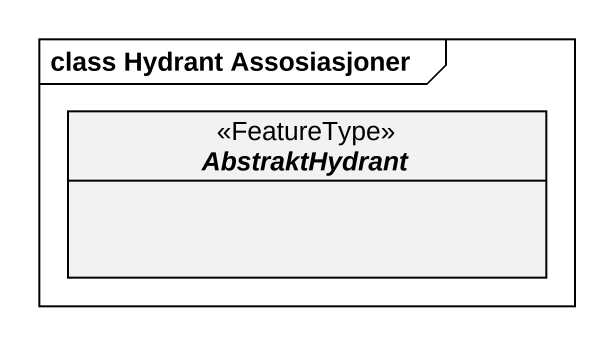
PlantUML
@startuml
mainframe class Hydrant Assosiasjoner
hide circle
hide empty members
abstract class AbstraktHydrant <<FeatureType>>
@enduml
